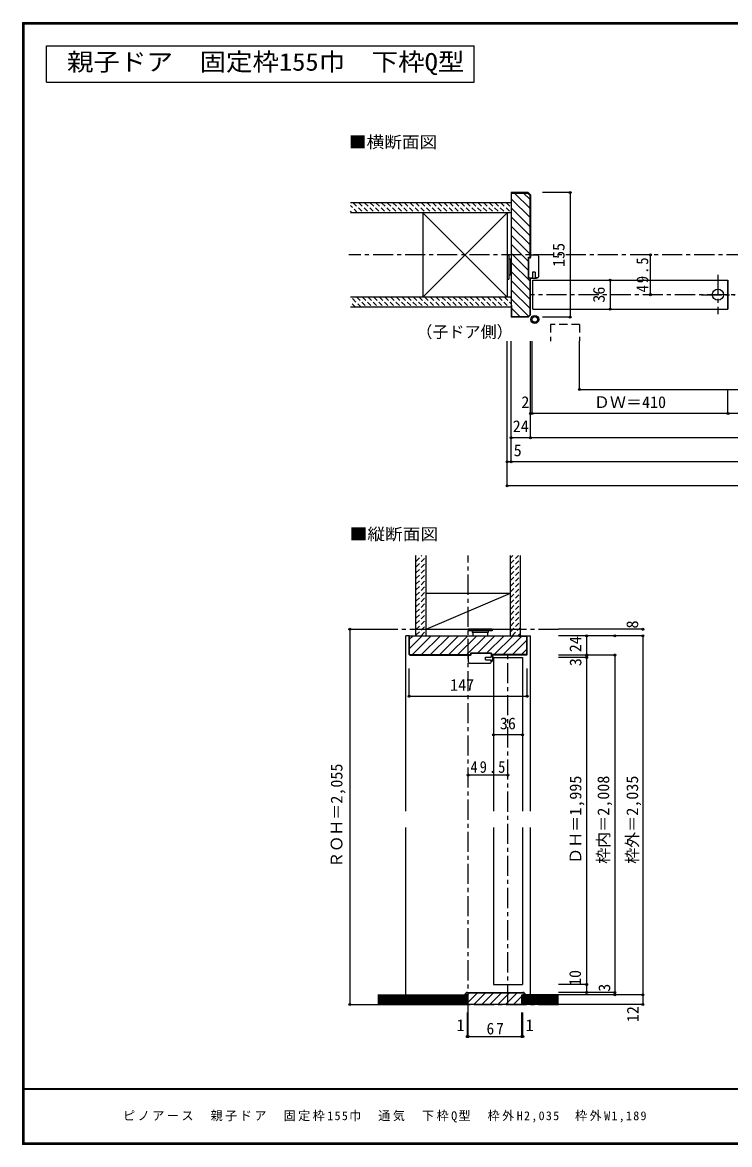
# Model space of a CAD drawing. Units: millimetres at full size, sheet at 1:5. Extents: x -973 to 977, y -718 to 696.
# Drawn here: x -973 to -93, y -701 to 696 of the extents above; entities that cross this region are included whole.
import ezdxf
from ezdxf.enums import TextEntityAlignment as Align

# ---------------------------------------------------------------- set-up
doc = ezdxf.new("R2010")
doc.units = ezdxf.units.MM
doc.header["$LTSCALE"] = 5
doc.header["$PDMODE"] = 32
doc.header["$PDSIZE"] = 2.5
for name, pattern in [('CHAIN1', [8, 5, -1, 1, -1]), ('DASHED1', [1.8, 1.2, -0.6]), ('DASHED2', [3, 2, -1])]:
    doc.linetypes.add(name, pattern=pattern)
for name, color, linetype in [('0-0_補助線', 7, 'Continuous'), ('0-1_通り芯', 4, 'CHAIN1'), ('0-3_仕上げ', 7, 'Continuous'), ('0-4_枠', 3, 'Continuous'), ('0-6_扉', 6, 'Continuous'), ('0-7_金物', 7, 'Continuous'), ('0-A_文字', 3, 'Continuous'), ('0-B_寸法', 7, 'Continuous'), ('0-C_ハッチ', 4, 'DASHED1'), ('F-1_枠', 6, 'Continuous'), ('F-A_文字', 7, 'Continuous')]:
    doc.layers.add(name, color=color, linetype=linetype)
doc.styles.add('ＭＳ ゴシック', font='')
doc.styles.get('ＭＳ ゴシック').set_extended_font_data('MS Gothic')

# ---------------------------------------------------------------- blocks, each defined once
blk = doc.blocks.new('04')
at = {"layer": '0-0_補助線'}
for p, q in [((-6.847, 15.914), (-6.847, -10.086)), ((-5.847, 16.914), (3.153, 16.914)), ((4.953, -11.086), (4.953, 13.914)), ((-5.847, -11.086), (-2.747, -11.086)), ((-2.747, -4.086), (-2.747, -11.086)), ((4.953, -11.086), (0.653, -11.086))]:
    blk.add_line(p, q, dxfattribs=at)
for points in [[(4.953, 13.914), (3.153, 13.914), (3.153, 16.914)], [(-2.747, -4.086), (0.653, -4.086), (0.653, -11.086)]]:
    blk.add_lwpolyline(points, dxfattribs=at)
for centre, radius, start, end in [((-5.847, 15.914), 1, 90, 180), ((-5.847, -10.086), 1, 180, 270), ((-0.812, -9.605), 4.487, 199.27145, 340.72856), ((-0.812, -9.605), 3.887, 202.39487, 337.60513)]:
    blk.add_arc(centre, radius, start, end, dxfattribs=at)
blk = doc.blocks.new('02')
at = {"layer": '0-0_補助線'}
for p, q in [((-4.998, -10.239), (-4.998, 14.761)), ((5.802, 17.761), (-3.198, 17.761)), ((6.802, 16.761), (6.802, -9.239)), ((-4.998, -10.239), (-0.698, -10.239)), ((2.702, -3.239), (2.702, -10.239)), ((5.802, -10.239), (2.702, -10.239)), ((5.002, -10.239), (4.402, -10.839))]:
    blk.add_line(p, q, dxfattribs=at)
for points in [[(-4.998, 14.761), (-3.198, 14.761), (-3.198, 17.761)], [(-3.469, -10.239), (-2.869, -10.839), (4.402, -10.839)], [(2.702, -3.239), (-0.698, -3.239), (-0.698, -10.239)]]:
    blk.add_lwpolyline(points, dxfattribs=at)
for centre, start, end in [((5.802, 16.761), 0, 90), ((5.802, -9.239), 270, 0)]:
    blk.add_arc(centre, 1, start, end, dxfattribs=at)

msp = doc.modelspace()

# ---------------------------------------------------------------- linework, layer by layer
at = {"layer": '0-0_補助線', "color": 3}
for p, q in [((-343.114, 377.504), (-343.114, 403.504)), ((-343.114, 403.504), (-340.847, 403.504)), ((-340.847, 377.504), (-343.114, 377.504)), ((-389.352, -91.5), (-389.352, -89.233))]:
    msp.add_line(p, q, dxfattribs=at)
msp.add_lwpolyline([(-389.352, -89.233), (-415.352, -89.233), (-415.352, -91.5)], dxfattribs=at)
at = {"layer": '0-0_補助線'}
for radius in [5, 3.5]:
    msp.add_circle((-335.383, 326.172), radius, dxfattribs=at)
at = {"layer": '0-1_通り芯'}
for p, q in [((568.153, 406.5), (-566.847, 406.5)), ((344.153, 357), (-340.847, 357)), ((-418.347, -536.5), (-418.347, 32.5)), ((-530.847, -59.5), (-303.49, -59.5)), ((-368.847, -526.5), (-368.847, -91.5)), ((-530.847, -526.5), (-303.49, -526.5))]:
    msp.add_line(p, q, dxfattribs=at)
at = {"layer": '0-1_通り芯', "color": 7}
for p, q in [((-107.384, 381.796), (-107.384, 332.563)), ((-127.919, 357), (-86.133, 357))]:
    msp.add_line(p, q, dxfattribs=at)
at = {"layer": '0-1_通り芯', "color": 7, "linetype": 'Continuous'}
msp.add_circle((-107.384, 357), 7, dxfattribs=at)
at = {"layer": '0-3_仕上げ', "color": 2}
for p, q in [((-364.847, 471.5), (-564.847, 471.5)), ((-364.847, 459), (-564.847, 459)), ((-364.847, 354), (-564.847, 354)), ((-364.847, 341.5), (-564.847, 341.5)), ((-483.347, -67.5), (-483.347, 32.5)), ((-470.847, -67.5), (-470.847, 32.5)), ((-365.847, -67.5), (-365.847, 32.5)), ((-353.347, -67.5), (-353.347, 32.5)), ((-530.847, -514.5), (-419.347, -514.5)), ((-419.347, -526.5), (-419.347, -514.5)), ((-350.347, -526.5), (-350.347, -514.5)), ((-305.847, -514.5), (-350.347, -514.5)), ((-530.847, -526.5), (-419.347, -526.5)), ((-305.847, -526.5), (-350.347, -526.5))]:
    msp.add_line(p, q, dxfattribs=at)
at = {"layer": '0-3_仕上げ', "color": 3}
for p, q in [((-474.823, 459), (-474.823, 354)), ((-369.823, 459), (-369.823, 354)), ((-470.847, -14.5), (-365.847, -14.5)), ((-470.847, -59.5), (-365.847, -59.5))]:
    msp.add_line(p, q, dxfattribs=at)
at = {"layer": '0-3_仕上げ'}
for p, q in [((-369.823, 354), (-474.823, 459)), ((-474.823, 354), (-369.823, 459)), ((-470.847, -59.5), (-365.847, -14.5)), ((-530.847, -516), (-419.347, -516)), ((-305.847, -516), (-350.347, -516)), ((-530.847, -517.5), (-419.347, -517.5)), ((-530.847, -519), (-419.347, -519)), ((-530.847, -520.5), (-419.347, -520.5)), ((-530.847, -522), (-419.347, -522)), ((-530.847, -523.5), (-419.347, -523.5)), ((-530.847, -525), (-419.347, -525)), ((-305.847, -517.5), (-350.347, -517.5)), ((-305.847, -519), (-350.347, -519)), ((-305.847, -520.5), (-350.347, -520.5)), ((-305.847, -522), (-350.347, -522)), ((-305.847, -523.5), (-350.347, -523.5)), ((-305.847, -525), (-350.347, -525))]:
    msp.add_line(p, q, dxfattribs=at)
at = {"layer": '0-4_枠'}
for p, q in [((-364.847, 484), (-364.847, 329)), ((-343.675, 484), (-364.847, 484)), ((-343.883, 483.5), (-341.347, 480.964)), ((-343.675, 484), (-340.847, 481.172)), ((-341.347, 403.504), (-341.347, 480.964)), ((-340.847, 481.172), (-340.847, 403.504)), ((-364.347, 469), (-364.847, 469)), ((-341.347, 332.036), (-341.347, 377.504)), ((-340.847, 331.828), (-340.847, 377.504)), ((-364.347, 344), (-364.847, 344)), ((-364.347, 344), (-364.347, 329.5)), ((-343.675, 329), (-364.847, 329)), ((-343.882, 329.5), (-364.347, 329.5)), ((-343.882, 329.5), (-341.347, 332.036)), ((-343.675, 329), (-340.847, 331.828)), ((-491.847, -67.5), (-344.847, -67.5)), ((-491.847, -67.5), (-344.847, -67.5)), ((-491.347, -90.586), (-491.347, -68)), ((-481.847, -68), (-491.347, -68)), ((-481.847, -67.5), (-481.847, -68)), ((-354.847, -68), (-354.847, -67.5)), ((-354.847, -68), (-345.347, -68)), ((-345.347, -90.586), (-345.347, -68)), ((-490.933, -91), (-491.347, -90.586)), ((-491.14, -91.5), (-415.352, -91.5)), ((-490.933, -91), (-415.352, -91)), ((-345.761, -91), (-389.352, -91)), ((-345.554, -91.5), (-389.352, -91.5)), ((-345.761, -91), (-345.347, -90.586)), ((-418.347, -514.5), (-422.347, -514.5)), ((-419.347, -511.5), (-350.347, -511.5)), ((-419.347, -512), (-350.347, -512)), ((-418.347, -526.5), (-418.347, -514.5)), ((-351.347, -526.5), (-418.347, -526.5))]:
    msp.add_line(p, q, dxfattribs=at)
at = {"layer": '0-4_枠', "color": 4}
for p, q in [((-491.847, -67.5), (-495.847, -67.5)), ((-495.847, -286), (-495.847, -67.5)), ((-491.847, -67.5), (-495.847, -67.5)), ((-344.847, -67.5), (-340.847, -67.5)), ((-344.847, -67.5), (-340.847, -67.5)), ((-340.847, -286), (-340.847, -67.5)), ((-495.847, -514.5), (-495.847, -306)), ((-340.847, -514.5), (-340.847, -306))]:
    msp.add_line(p, q, dxfattribs=at)
at = {"layer": '0-4_枠'}
for points in [[(-364.347, 469), (-364.347, 483.5), (-343.883, 483.5)], [(-491.14, -91.5), (-491.847, -90.793), (-491.847, -67.5)], [(-345.554, -91.5), (-344.847, -90.793), (-344.847, -67.5)], [(-351.347, -526.5), (-351.347, -514.5), (-347.347, -514.5)]]:
    msp.add_lwpolyline(points, dxfattribs=at)
for centre, radius, start, end in [((-419.347, -514.5), 3, 90, 180), ((-419.347, -514.5), 2.5, 90, 180), ((-350.347, -514.5), 3, 0, 90), ((-350.347, -514.5), 2.5, 0, 90)]:
    msp.add_arc(centre, radius, start, end, dxfattribs=at)
at = {"layer": '0-6_扉'}
for p, q in [((-337.847, 375), (-94.884, 375)), ((-337.847, 339), (-337.847, 375)), ((-94.884, 339), (-94.884, 375)), ((-94.884, 375), (-94.884, 339)), ((-337.847, 339), (-94.884, 339)), ((-386.847, -94.5), (-350.847, -94.5)), ((-386.847, -94.5), (-386.847, -286)), ((-350.847, -94.5), (-350.847, -286)), ((-386.847, -306), (-386.847, -501.5)), ((-350.847, -306), (-350.847, -501.5)), ((-386.847, -501.5), (-350.847, -501.5))]:
    msp.add_line(p, q, dxfattribs=at)
at = {"layer": '0-6_扉', "linetype": 'DASHED2'}
msp.add_line((-279.852, 319.724), (-279.852, 299), dxfattribs=at)
msp.add_lwpolyline([(-279.852, 319.724), (-315.852, 319.724), (-315.852, 299)], dxfattribs=at)
at = {"layer": '0-7_金物'}
for p, q in [((-369.823, 406.5), (-367.823, 406.5)), ((-369.823, 406.5), (-369.823, 376.5)), ((-367.823, 406.5), (-367.823, 376.5)), ((-367.823, 401.5), (-365.823, 401.5)), ((-365.823, 401.5), (-365.823, 381.5)), ((-365.823, 400.5), (-364.847, 400.5)), ((-367.823, 381.5), (-365.823, 381.5)), ((-365.823, 382.5), (-364.847, 382.5)), ((-369.823, 376.5), (-367.823, 376.5)), ((-418.347, -59.5), (-418.347, -61.5)), ((-388.347, -59.5), (-418.347, -59.5)), ((-388.347, -61.5), (-418.347, -61.5)), ((-413.347, -61.5), (-413.347, -63.5)), ((-393.347, -63.5), (-413.347, -63.5)), ((-412.347, -63.5), (-412.347, -67.5)), ((-394.347, -63.5), (-394.347, -67.5)), ((-393.347, -61.5), (-393.347, -63.5)), ((-388.347, -59.5), (-388.347, -61.5))]:
    msp.add_line(p, q, dxfattribs=at)
at = {"layer": '0-A_文字'}
for p, q in [((-943.333, 621.667), (-943.333, 666.667)), ((-943.333, 666.667), (-410.714, 666.667)), ((-410.714, 621.667), (-410.714, 666.667)), ((-943.333, 621.667), (-410.714, 621.667))]:
    msp.add_line(p, q, dxfattribs=at)
at = {"layer": '0-B_寸法', "color": 4}
for p, q in [((-291.425, 484), (-325.947, 484)), ((-191.425, 357), (-191.425, 406.5)), ((-241.425, 375), (-241.425, 339)), ((-369.823, 149), (-369.823, 299)), ((-364.847, 149), (-364.847, 299)), ((-364.847, 149), (-364.847, 299)), ((-340.847, 179), (-340.847, 299)), ((-338.847, 209), (-338.847, 299)), ((-279.852, 239), (-279.852, 299)), ((-279.852, 239), (284.158, 239)), ((-94.884, 209), (-94.884, 239)), ((344.153, 209), (-340.847, 209)), ((368.153, 179), (-364.847, 179)), ((-364.847, 149), (-369.823, 149)), ((-369.823, 119), (-369.823, 149)), ((368.153, 149), (-364.847, 149)), ((373.129, 119), (-369.823, 119)), ((-565.847, -59.5), (-565.847, -526.5)), ((-565.847, -59.5), (-530.847, -59.5)), ((-200.847, -59.5), (-305.847, -59.5)), ((-200.847, -67.5), (-305.847, -67.5)), ((-200.847, -67.5), (-305.847, -67.5)), ((-270.847, -67.5), (-270.847, -511.5)), ((-200.847, -67.5), (-200.847, -526.5)), ((-235.847, -91.5), (-305.847, -91.5)), ((-270.847, -94.5), (-305.847, -94.5)), ((-235.847, -91.5), (-235.847, -514.5)), ((-491.847, -142.922), (-491.847, -108.4)), ((-344.847, -142.922), (-344.847, -108.4)), ((-491.847, -142.922), (-344.847, -142.922)), ((-350.847, -190.881), (-386.847, -190.881)), ((-368.847, -240.881), (-418.347, -240.881)), ((-270.847, -501.5), (-305.847, -501.5)), ((-235.847, -511.5), (-305.847, -511.5)), ((-200.847, -514.5), (-305.847, -514.5)), ((-565.847, -526.5), (-530.847, -526.5)), ((-200.847, -526.5), (-305.847, -526.5)), ((-419.347, -566.5), (-419.347, -536.5)), ((-418.347, -566.5), (-418.347, -536.5)), ((-351.347, -566.5), (-351.347, -536.5)), ((-350.347, -566.5), (-350.347, -536.5)), ((-419.347, -566.5), (-418.347, -566.5)), ((-418.347, -566.5), (-351.347, -566.5)), ((-351.347, -566.5), (-350.347, -566.5))]:
    msp.add_line(p, q, dxfattribs=at)
msp.add_lwpolyline([(-291.425, 484), (-291.425, 329), (-325.947, 329)], dxfattribs=at)
at = {"layer": '0-B_寸法'}
for p in [(-291.425, 484), (-191.425, 406.5), (-241.425, 375), (-191.425, 357), (-241.425, 339), (-291.425, 329), (-279.852, 239), (-340.847, 209), (-338.847, 209), (-94.884, 209), (-364.847, 179), (-340.847, 179), (-369.823, 149), (-364.847, 149), (-369.823, 119), (-565.847, -59.5), (-270.847, -67.5), (-235.847, -67.5), (-200.847, -59.5), (-200.847, -67.5), (-200.847, -67.5), (-270.847, -91.5), (-270.847, -94.5), (-235.847, -91.5), (-491.847, -142.922), (-344.847, -142.922), (-386.847, -190.881), (-350.847, -190.881), (-418.347, -240.881), (-368.847, -240.881), (-270.847, -501.5), (-270.847, -511.5), (-235.847, -511.5), (-235.847, -514.5), (-200.847, -514.5), (-565.847, -526.5), (-200.847, -526.5), (-419.347, -566.5), (-418.347, -566.5), (-351.347, -566.5), (-350.347, -566.5)]:
    msp.add_point(p, dxfattribs=at)
at = {"layer": '0-C_ハッチ', "linetype": 'Continuous'}
for p, q in [((-364.347, 475.853), (-341.347, 452.853)), ((-360.68, 483.5), (-341.347, 464.166)), ((-349.367, 483.5), (-341.347, 475.48)), ((-364.847, 465.039), (-341.347, 441.539)), ((-364.847, 453.726), (-341.347, 430.225)), ((-364.847, 442.412), (-341.347, 418.912)), ((-364.847, 431.098), (-341.347, 407.598)), ((-364.847, 419.784), (-342.847, 397.784)), ((-364.847, 408.47), (-342.847, 386.471)), ((-364.847, 397.157), (-341.347, 373.657)), ((-364.847, 385.843), (-341.347, 362.343)), ((-364.847, 374.529), (-341.347, 351.029)), ((-364.847, 363.216), (-341.347, 339.716)), ((-364.847, 351.902), (-343.164, 330.219)), ((-364.347, 340.088), (-353.759, 329.5)), ((-491.347, -83.306), (-475.541, -67.5)), ((-491.347, -71.992), (-487.355, -68)), ((-487.727, -91), (-464.227, -67.5)), ((-476.414, -91), (-452.914, -67.5)), ((-465.1, -91), (-441.6, -67.5)), ((-453.786, -91), (-430.286, -67.5)), ((-442.472, -91), (-418.972, -67.5)), ((-431.159, -91), (-407.659, -67.5)), ((-419.845, -91), (-396.345, -67.5)), ((-406.765, -89.233), (-385.031, -67.5)), ((-395.451, -89.233), (-373.717, -67.5)), ((-385.904, -91), (-362.404, -67.5)), ((-374.59, -91), (-351.59, -68)), ((-363.276, -91), (-345.347, -73.071)), ((-351.963, -91), (-345.347, -84.385)), ((-419.082, -514.5), (-416.582, -512)), ((-418.347, -523.664), (-406.683, -512)), ((-411.283, -526.5), (-396.783, -512)), ((-401.384, -526.5), (-386.884, -512)), ((-391.484, -526.5), (-376.984, -512)), ((-381.585, -526.5), (-367.085, -512)), ((-371.685, -526.5), (-357.185, -512)), ((-361.786, -526.5), (-351.347, -516.061))]:
    msp.add_line(p, q, dxfattribs=at)
at = {"layer": '0-C_ハッチ'}
for p, q in [((-556.022, 459), (-564.847, 467.825)), ((-561.451, 471.5), (-548.951, 459)), ((-554.38, 471.5), (-541.88, 459)), ((-547.309, 471.5), (-534.809, 459)), ((-540.238, 471.5), (-527.738, 459)), ((-533.167, 471.5), (-520.667, 459)), ((-526.095, 471.5), (-513.595, 459)), ((-519.024, 471.5), (-506.524, 459)), ((-511.953, 471.5), (-499.453, 459)), ((-504.882, 471.5), (-492.382, 459)), ((-497.811, 471.5), (-485.311, 459)), ((-490.74, 471.5), (-478.24, 459)), ((-483.669, 471.5), (-471.169, 459)), ((-476.598, 471.5), (-464.098, 459)), ((-469.527, 471.5), (-457.027, 459)), ((-462.456, 471.5), (-449.956, 459)), ((-455.385, 471.5), (-442.885, 459)), ((-448.314, 471.5), (-435.814, 459)), ((-441.243, 471.5), (-428.743, 459)), ((-434.172, 471.5), (-421.672, 459)), ((-427.1, 471.5), (-414.6, 459)), ((-420.029, 471.5), (-407.529, 459)), ((-412.958, 471.5), (-400.458, 459)), ((-405.887, 471.5), (-393.387, 459)), ((-398.816, 471.5), (-386.316, 459)), ((-391.745, 471.5), (-379.245, 459)), ((-384.674, 471.5), (-372.174, 459)), ((-377.603, 471.5), (-365.103, 459)), ((-370.532, 471.5), (-364.847, 465.815)), ((-563.093, 459), (-564.847, 460.754)), ((-551.659, 341.5), (-564.159, 354)), ((-557.088, 354), (-544.588, 341.5)), ((-550.017, 354), (-537.517, 341.5)), ((-542.946, 354), (-530.446, 341.5)), ((-535.875, 354), (-523.375, 341.5)), ((-528.804, 354), (-516.304, 341.5)), ((-521.733, 354), (-509.233, 341.5)), ((-514.661, 354), (-502.161, 341.5)), ((-507.59, 354), (-495.09, 341.5)), ((-500.519, 354), (-488.019, 341.5)), ((-493.448, 354), (-480.948, 341.5)), ((-486.377, 354), (-473.877, 341.5)), ((-479.306, 354), (-466.806, 341.5)), ((-472.235, 354), (-459.735, 341.5)), ((-465.164, 354), (-452.664, 341.5)), ((-458.093, 354), (-445.593, 341.5)), ((-451.022, 354), (-438.522, 341.5)), ((-443.951, 354), (-431.451, 341.5)), ((-436.88, 354), (-424.38, 341.5)), ((-429.809, 354), (-417.309, 341.5)), ((-422.738, 354), (-410.238, 341.5)), ((-415.667, 354), (-403.167, 341.5)), ((-408.595, 354), (-396.095, 341.5)), ((-401.524, 354), (-389.024, 341.5)), ((-394.453, 354), (-381.953, 341.5)), ((-387.382, 354), (-374.882, 341.5)), ((-380.311, 354), (-367.811, 341.5)), ((-373.24, 354), (-364.847, 345.607)), ((-366.169, 354), (-364.847, 352.678)), ((-558.73, 341.5), (-564.847, 347.617)), ((-483.347, 32.102), (-482.949, 32.5)), ((-483.347, 25.031), (-475.878, 32.5)), ((-483.347, 17.96), (-470.847, 30.46)), ((-365.847, 22.323), (-355.67, 32.5)), ((-365.847, 29.394), (-362.741, 32.5)), ((-483.347, 10.889), (-470.847, 23.389)), ((-483.347, 3.818), (-470.847, 16.318)), ((-365.847, 15.252), (-353.347, 27.752)), ((-365.847, 8.181), (-353.347, 20.681)), ((-483.347, -3.253), (-470.847, 9.247)), ((-483.347, -10.324), (-470.847, 2.176)), ((-365.847, 1.11), (-353.347, 13.61)), ((-365.847, -5.961), (-353.347, 6.539)), ((-483.347, -17.395), (-470.847, -4.895)), ((-483.347, -24.466), (-470.847, -11.966)), ((-365.847, -13.032), (-353.347, -0.532)), ((-365.847, -20.103), (-353.347, -7.603)), ((-483.347, -31.537), (-470.847, -19.037)), ((-483.347, -38.608), (-470.847, -26.108)), ((-365.847, -27.174), (-353.347, -14.674)), ((-365.847, -34.245), (-353.347, -21.745)), ((-483.347, -45.679), (-470.847, -33.179)), ((-483.347, -52.75), (-470.847, -40.25)), ((-365.847, -41.317), (-353.347, -28.817)), ((-365.847, -48.388), (-353.347, -35.888)), ((-483.347, -59.822), (-470.847, -47.322)), ((-483.347, -66.893), (-470.847, -54.393)), ((-365.847, -55.459), (-353.347, -42.959)), ((-365.847, -62.53), (-353.347, -50.03)), ((-476.883, -67.5), (-470.847, -61.464)), ((-363.746, -67.5), (-353.347, -57.101)), ((-356.675, -67.5), (-353.347, -64.172))]:
    msp.add_line(p, q, dxfattribs=at)
at = {"layer": 'F-1_枠'}
for p, q in [((-973.347, 695.833), (-973.347, -700.833)), ((-973.347, 695.833), (976.653, 695.833)), ((-973.347, 695), (976.653, 695)), ((-973.347, 694.167), (976.653, 694.167)), ((-972.514, 695.833), (-972.514, -700.833)), ((-971.68, 695.833), (-971.68, -700.833)), ((976.653, -631.667), (-973.347, -631.667)), ((976.653, -632.5), (-973.347, -632.5)), ((976.653, -699.167), (-973.347, -699.167)), ((976.653, -700), (-973.347, -700)), ((976.653, -700.833), (-973.347, -700.833))]:
    msp.add_line(p, q, dxfattribs=at)

# ---------------------------------------------------------------- block references
at = {"layer": '0-0_補助線'}
msp.add_blockref('02', (-337.649, 388.243), dxfattribs=at)
at = {"layer": '0-0_補助線', "rotation": 90}
msp.add_blockref('04', (-400.938, -94.653), dxfattribs=at)

# ---------------------------------------------------------------- texts
at = {"layer": '0-A_文字', "style": 'ＭＳ ゴシック', "width": 1.1}
msp.add_text('親子ドア\u3000固定枠155巾\u3000下枠Q型', height=21.99, dxfattribs=at).set_placement((-917.857, 629.167), align=Align.BOTTOM_LEFT)
at = {"layer": '0-A_文字', "color": 7, "style": 'ＭＳ ゴシック', "width": 1.1}
for s, p in [('■横断面図', (-566.847, 535.24)), ('■縦断面図', (-565.847, 47.256))]:
    msp.add_text(s, height=14.66, dxfattribs=at).set_placement(p, align=Align.BOTTOM_LEFT)
at = {"layer": '0-A_文字', "color": 7, "style": 'ＭＳ ゴシック'}
msp.add_text('（子ドア側）', height=14.66, dxfattribs=at).set_placement((-482.847, 299), align=Align.BOTTOM_LEFT)
at = {"layer": '0-B_寸法', "style": 'ＭＳ ゴシック'}
for s, p in [('155', (-293.925, 391.5)), ('36', (-243.925, 347)), ('8', (-202.331, -58.45)), ('24', (-273.063, -88.071)), ('3', (-273.01, -105.385)), ('ＲＯＨ＝2,055', (-570.488, -356.5)), ('ＤＨ＝1,995', (-273.027, -351.5)), ('枠内＝2,008', (-238.347, -351.5)), ('枠外＝2,035', (-202.333, -351.5)), ('10', (-273.556, -503.466)), ('3', (-237.131, -510.65)), ('12', (-201.671, -548.498))]:
    msp.add_text(s, height=14.66, rotation=90, dxfattribs=at).set_placement(p, align=Align.BOTTOM_LEFT)
for s, p in [('2', (-352.169, 211.5)), ('ＤＷ＝410', (-261.865, 211.5)), ('24', (-362.847, 181.5)), ('5', (-361.701, 151.5)), ('147', (-440.847, -140.422)), ('36', (-378.847, -188.381)), ('1', (-432.847, -564)), ('1', (-346.847, -564))]:
    msp.add_text(s, height=14.66, dxfattribs=at).set_placement(p, align=Align.BOTTOM_LEFT)
at = {"layer": '0-B_寸法', "insert": (-193.925, 359.875), "char_height": 14.66, "attachment_point": 7, "rotation": 90, "style": 'ＭＳ ゴシック'}
msp.add_mtext('\\T1.28;\\W0.9;49.5', dxfattribs=at)
at = {"layer": '0-B_寸法', "char_height": 14.66, "attachment_point": 7, "style": 'ＭＳ ゴシック'}
for s, insert in [('\\T1.28;\\W0.9;49.5', (-415.472, -238.381)), ('\\T1.27;\\W0.95;67', (-395.472, -564))]:
    msp.add_mtext(s, dxfattribs=dict(at, insert=insert))
at = {"layer": 'F-A_文字', "insert": (-847.938, -673.333), "char_height": 11, "attachment_point": 7, "style": 'ＭＳ ゴシック'}
msp.add_mtext('\\T1.21;ピノアース\u3000親子ドア\u3000固定枠155巾\u3000通気\u3000下枠Q型\u3000枠外H2,035\u3000枠外W1,189', dxfattribs=at)

doc.saveas('drawing.dxf')
